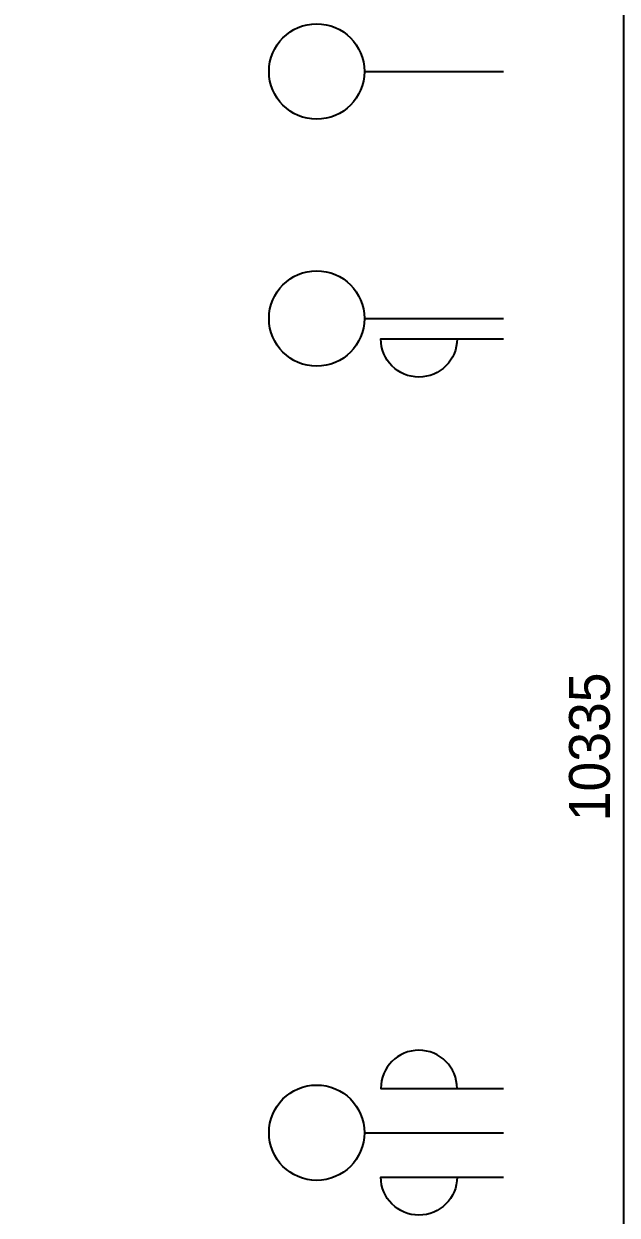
# Model space of a CAD drawing. Header units: millimetres. Extents: x -24416 to 92204, y -190080 to 23760.
# Drawn here: x 54474 to 56216, y -38182 to -34685 of the extents above; entities that cross this region are included whole.
import ezdxf
from ezdxf.xclip import XClip

# ---------------------------------------------------------------- set-up
doc = ezdxf.new("R2010")
doc.units = ezdxf.units.MM
doc.header["$LTSCALE"] = 50
doc.header["$XCLIPFRAME"] = 0
doc.linetypes.add('AUDIT_D_220706163347-0', pattern=[0])
doc.linetypes.add('HID', pattern=[2.3, 1.5, -0.8])
doc.layers.get('defpoints').update_dxf_attribs({"color": 139})
for name, color, linetype in [('A-치수', 7, 'AUDIT_D_220706163347-0'), ('AA-XXXX-DIMS', 7, 'Continuous'), ('dan1', 7, 'HID'), ('DIM', 7, 'AUDIT_D_220706163347-0')]:
    doc.layers.add(name, color=color, linetype=linetype)
doc.layers.add('MC', color=135, linetype='Continuous', plot=False)
doc.styles.add('HAUD01', font='Dotum.ttf')
doc.styles.add('맑은고딕', font='malgun.ttf', dxfattribs={"width": 0.9})
doc.dimstyles.new('DIM_40', dxfattribs={"dimscale": 40, "dimtxt": 3, "dimasz": 1, "dimexe": 2, "dimexo": 2, "dimgap": 1, "dimtad": 1, "dimdec": 0, "dimzin": 0, "dimdsep": 46, "dimtxsty": '맑은고딕', "dimblk1": 'DIMDOT', "dimblk2": 'DIMDOT', "dimsah": 1, "dimcen": 0.09, "dimdle": 2, "dimclrd": 7, "dimclre": 7, "dimclrt": 3, "dimadec": 0, "dimazin": 0, "dimtfac": 1, "dimtdec": 0, "dimtix": 1, "dimtmove": 2, "dimatfit": 3, "dimldrblk": 'DIMDOT', "dimfxl": 2, "dimtolj": 1, "dimtzin": 0, "dimarcsym": 0})

# ---------------------------------------------------------------- blocks, each defined once
blk = doc.blocks.new('U-84A(확장)1')
at = {"layer": 'dan1'}
blk.add_lwpolyline([(6265, 6575), (125, 6575)], dxfattribs=at)
at = {"layer": 'MC'}
blk.add_line((6275, 3905), (0, 3905), dxfattribs=at)
blk = doc.blocks.new('DIMDOT')
at = {"layer": 'AA-XXXX-DIMS'}
for p, q in [((0, -1.5), (0, 1.5)), ((-1.5, 0), (1.5, 0))]:
    blk.add_line(p, q, dxfattribs=at)
for radius in [0.5, 0.25]:
    blk.add_circle((0, 0), radius, dxfattribs=at)
blk = doc.blocks.new('*D507')
at = {"layer": 'defpoints', "color": 0, "transparency": 16777216}
for p in [(6082.1, -55400.4), (7682.1, -55400.4), (7682.1, -65735.4)]:
    blk.add_point(p, dxfattribs=at)
at = {"layer": 'DIM', "color": 7, "lineweight": -2, "transparency": 16777216}
for p, q in [((7602.1, -55400.4), (6002.1, -55400.4)), ((6082.1, -65695.4), (6082.1, -55440.4)), ((7602.1, -65735.4), (6002.1, -65735.4))]:
    blk.add_line(p, q, dxfattribs=at)
at = {"layer": 'DIM', "color": 7, "lineweight": -2, "transparency": 16777216, "xscale": 40, "yscale": 40, "zscale": 40}
for p, rotation in [((6082.1, -55400.4), 90), ((6082.1, -65735.4), 270)]:
    blk.add_blockref('DIMDOT', p, dxfattribs=dict(at, rotation=rotation))
at = {"layer": 'DIM', "color": 3, "transparency": 16777216, "insert": (5982, -60567.9), "char_height": 120, "attachment_point": 5, "rotation": 90, "style": 'HAUD01'}
blk.add_mtext('\\A1;10335', dxfattribs=at)
blk = doc.blocks.new('중심')
at = {"layer": 'DIM'}
blk.add_line((-350, 0), (0, 0), dxfattribs=at)
blk.add_circle((-470, 0), 120, dxfattribs=at)
blk = doc.blocks.new('DIM-1108')
at = {"layer": 'DIM'}
for points in [[(5592.2, -59370.4, -1), (5368.2, -59370.4), (5728.2, -59370.4)], [(5592.2, -61570.4, 1), (5368.2, -61570.4), (5728.2, -61570.4)], [(5592.2, -61830.4, -1), (5368.2, -61830.4), (5728.2, -61830.4)]]:
    blk.add_lwpolyline(points, format="xyb", dxfattribs=at)
at = {"layer": 'A-치수', "xscale": 1.166666666666666, "yscale": 1.166666666666666, "zscale": 1.166666666666666}
for p in [(5728.2, -58585.4), (5728.2, -59310.4), (5728.2, -61700.4)]:
    blk.add_blockref('중심', p, dxfattribs=at)
at = {"layer": 'DIM'}
dim = blk.add_linear_dim(base=(6082.1, -55400.4), p1=(7682.1, -65735.4), p2=(7682.1, -55400.4), angle=90, dimstyle='DIM_40', override={"dimscale": 40, "dimtxsty": 'HAUD01'}, dxfattribs=at)
dim.commit()
dim.dimension.update_dxf_attribs({"geometry": '*D507', "text_midpoint": (5982, -60567.9)})

msp = doc.modelspace()

# ---------------------------------------------------------------- block references
msp.add_blockref('DIM-1108', (50153.9, 23760))
ref = msp.add_blockref('U-84A(확장)1', (59030.2, -41975.4), dxfattribs=dict(xscale=-1))
XClip(ref).set_block_clipping_path([(-15235, -300), (1194.1410816024, 13425)])

doc.saveas('drawing.dxf')
